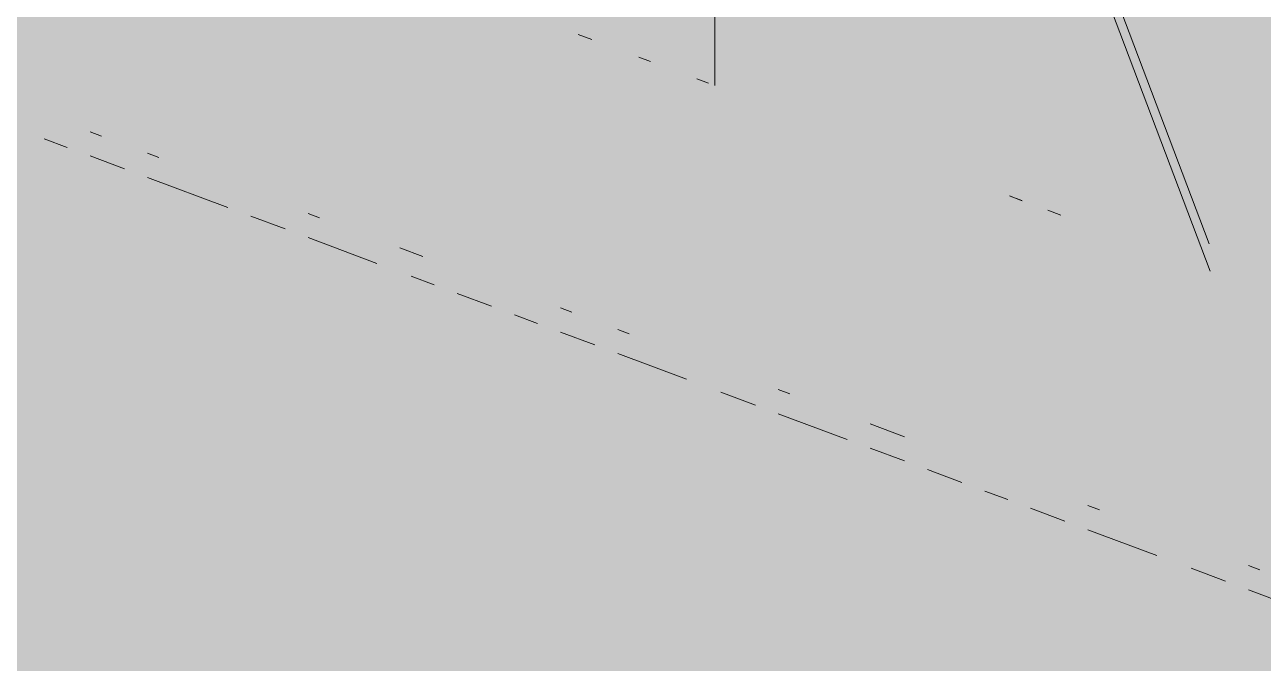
# Paper-space layout '03 3D Building and Roof' of a CAD drawing. Header units: millimetres. Extents: x 5 to 415, y 5 to 292.
# Drawn here: x 161.97 to 168.68, y 82.43 to 85.89 of the extents above; entities that cross this region are included whole.
import ezdxf

# ---------------------------------------------------------------- set-up
doc = ezdxf.new("R2010")
doc.units = ezdxf.units.MM
doc.layers.add('EXISTING', color=7, linetype='Continuous')
doc.layers.add('IMAGES', color=7, linetype='Continuous')

# ---------------------------------------------------------------- blocks, each defined once
blk = doc.blocks.new('SHEET_03')
at = {"layer": 'EXISTING', "color": 250, "lineweight": 9}
for p, q in [((165.7067, 88.9277), (165.7067, 85.561)), ((165.7067, 85.561), (165.7067, 87.2444)), ((168.3916, 84.5552), (167.6509, 86.516)), ((167.6954, 86.5327), (168.3866, 84.7026)), ((164.966, 85.8384), (165.0401, 85.8107)), ((165.3577, 85.6917), (165.2948, 85.7153)), ((165.6723, 85.5739), (165.6094, 85.5974)), ((162.1954, 85.2258), (162.071, 85.2724)), ((162.3197, 85.3104), (162.3819, 85.2871)), ((162.5063, 85.1094), (162.3197, 85.1793)), ((162.6306, 85.1939), (162.6928, 85.1706)), ((163.0659, 84.8997), (162.6306, 85.0628)), ((167.3037, 84.9627), (167.3732, 84.9367)), ((167.3708, 84.9376), (167.3079, 84.9612)), ((163.5011, 84.8678), (163.5633, 84.8445)), ((167.512, 84.8847), (167.5815, 84.8587)), ((163.3768, 84.7833), (163.1902, 84.8532)), ((163.8742, 84.5969), (163.5011, 84.7367)), ((163.9985, 84.6815), (164.1229, 84.6349)), ((164.1851, 84.4805), (164.0607, 84.5271)), ((164.496, 84.364), (164.3094, 84.4339)), ((164.869, 84.3554), (164.9312, 84.3321)), ((164.7447, 84.2709), (164.6203, 84.3174)), ((165.0556, 84.1544), (164.869, 84.2243)), ((165.1799, 84.2389), (165.2421, 84.2156)), ((165.553, 83.9681), (165.1799, 84.1078)), ((165.926, 83.8283), (165.7395, 83.8982)), ((166.0504, 83.9128), (166.1126, 83.8895)), ((166.4235, 83.642), (166.0504, 83.7817)), ((166.5478, 83.7265), (166.7344, 83.6566)), ((166.7344, 83.5255), (166.5478, 83.5954)), ((167.0452, 83.409), (166.8587, 83.4789)), ((167.294, 83.3159), (167.1696, 83.3625)), ((167.6048, 83.1994), (167.4183, 83.2693)), ((167.7292, 83.2839), (167.7914, 83.2606)), ((168.1023, 83.0131), (167.7292, 83.1528)), ((168.4753, 82.8733), (168.2888, 82.9432)), ((168.5997, 82.9578), (168.6619, 82.9346)), ((168.9728, 82.687), (168.5997, 82.8267))]:
    blk.add_line(p, q, dxfattribs=at)
at = {"layer": 'IMAGES', "color": 7}
for points in [[(165.9253, 85.7714), (166.0967, 85.7714), (165.9253, 88.5143), (166.0967, 88.5143)], [(165.5826, 85.6), (165.754, 85.6), (165.5826, 86.8), (165.754, 86.8)], [(165.754, 85.7714), (165.9253, 85.7714), (165.754, 86.8), (165.9253, 86.8)], [(165.4112, 85.7714), (165.5826, 85.7714), (165.4112, 86.4571), (165.5826, 86.4571)], [(168.153, 85.7714), (168.3244, 85.7714), (168.153, 86.2857), (168.3244, 86.2857)], [(161.8126, 85.7714), (161.984, 85.7714), (161.8126, 85.9429), (161.984, 85.9429)], [(161.984, 85.7714), (163.869, 85.7714), (161.984, 85.9429), (163.869, 85.9429)], [(163.869, 85.7714), (164.3831, 85.7714), (163.869, 85.9429), (164.3831, 85.9429)], [(164.3831, 85.7714), (164.7258, 85.7714), (164.3831, 85.9429), (164.7258, 85.9429)], [(164.7258, 85.7714), (165.0685, 85.7714), (164.7258, 85.9429), (165.0685, 85.9429)], [(165.0685, 85.7714), (165.2399, 85.7714), (165.0685, 85.9429), (165.2399, 85.9429)], [(165.2399, 85.7714), (165.4112, 85.7714), (165.2399, 85.9429), (165.4112, 85.9429)], [(166.0967, 85.7714), (167.639, 85.7714), (166.0967, 85.9429), (167.639, 85.9429)], [(167.639, 85.6), (167.8103, 85.6), (167.639, 85.9429), (167.8103, 85.9429)], [(167.8103, 85.7714), (168.153, 85.7714), (167.8103, 85.9429), (168.153, 85.9429)], [(168.3244, 85.6), (170.2094, 85.6), (168.3244, 85.9429), (170.2094, 85.9429)], [(161.6412, 85.6), (161.984, 85.6), (161.6412, 85.7714), (161.984, 85.7714)], [(161.984, 85.6), (162.3267, 85.6), (161.984, 85.7714), (162.3267, 85.7714)], [(162.3267, 85.6), (162.6694, 85.6), (162.3267, 85.7714), (162.6694, 85.7714)], [(162.6694, 85.6), (164.3831, 85.6), (162.6694, 85.7714), (164.3831, 85.7714)], [(164.3831, 85.6), (164.5544, 85.6), (164.3831, 85.7714), (164.5544, 85.7714)], [(164.5544, 85.6), (164.7258, 85.6), (164.5544, 85.7714), (164.7258, 85.7714)], [(164.7258, 85.6), (164.8971, 85.6), (164.7258, 85.7714), (164.8971, 85.7714)], [(164.8971, 85.6), (165.0685, 85.6), (164.8971, 85.7714), (165.0685, 85.7714)], [(165.0685, 85.6), (165.2399, 85.6), (165.0685, 85.7714), (165.2399, 85.7714)], [(165.2399, 85.6), (165.4112, 85.6), (165.2399, 85.7714), (165.4112, 85.7714)], [(165.4112, 85.6), (165.5826, 85.6), (165.4112, 85.7714), (165.5826, 85.7714)], [(165.754, 85.6), (165.9253, 85.6), (165.754, 85.7714), (165.9253, 85.7714)], [(165.9253, 85.6), (166.0967, 85.6), (165.9253, 85.7714), (166.0967, 85.7714)], [(166.0967, 85.6), (166.268, 85.6), (166.0967, 85.7714), (166.268, 85.7714)], [(166.268, 85.6), (167.639, 85.6), (166.268, 85.7714), (167.639, 85.7714)], [(167.8103, 85.6), (167.9817, 85.6), (167.8103, 85.7714), (167.9817, 85.7714)], [(167.9817, 85.6), (168.153, 85.6), (167.9817, 85.7714), (168.153, 85.7714)], [(168.153, 85.6), (168.3244, 85.6), (168.153, 85.7714), (168.3244, 85.7714)], [(161.8126, 85.4286), (161.984, 85.4286), (161.8126, 85.6), (161.984, 85.6)], [(161.984, 85.4286), (162.1553, 85.4286), (161.984, 85.6), (162.1553, 85.6)], [(162.1553, 85.4286), (162.4981, 85.4286), (162.1553, 85.6), (162.4981, 85.6)], [(162.4981, 85.4286), (162.8408, 85.4286), (162.4981, 85.6), (162.8408, 85.6)], [(162.8408, 85.4286), (163.0121, 85.4286), (162.8408, 85.6), (163.0121, 85.6)], [(163.0121, 85.4286), (163.1835, 85.4286), (163.0121, 85.6), (163.1835, 85.6)], [(163.1835, 85.4286), (164.7258, 85.4286), (163.1835, 85.6), (164.7258, 85.6)], [(164.7258, 85.4286), (165.0685, 85.4286), (164.7258, 85.6), (165.0685, 85.6)], [(165.0685, 85.4286), (165.2399, 85.4286), (165.0685, 85.6), (165.2399, 85.6)], [(165.2399, 85.4286), (165.4112, 85.4286), (165.2399, 85.6), (165.4112, 85.6)], [(165.4112, 85.4286), (165.5826, 85.4286), (165.4112, 85.6), (165.5826, 85.6)], [(165.5826, 85.4286), (165.754, 85.4286), (165.5826, 85.6), (165.754, 85.6)], [(165.754, 85.4286), (165.9253, 85.4286), (165.754, 85.6), (165.9253, 85.6)], [(165.9253, 85.4286), (166.268, 85.4286), (165.9253, 85.6), (166.268, 85.6)], [(166.268, 85.4286), (166.4394, 85.4286), (166.268, 85.6), (166.4394, 85.6)], [(166.4394, 85.4286), (167.8103, 85.4286), (166.4394, 85.6), (167.8103, 85.6)], [(167.8103, 85.2571), (167.9817, 85.2571), (167.8103, 85.6), (167.9817, 85.6)], [(167.9817, 85.4286), (168.153, 85.4286), (167.9817, 85.6), (168.153, 85.6)], [(168.153, 85.4286), (168.3244, 85.4286), (168.153, 85.6), (168.3244, 85.6)], [(168.3244, 85.4286), (168.4958, 85.4286), (168.3244, 85.6), (168.4958, 85.6)], [(168.4958, 85.2571), (170.2094, 85.2571), (168.4958, 85.6), (170.2094, 85.6)], [(161.8126, 85.2571), (161.984, 85.2571), (161.8126, 85.4286), (161.984, 85.4286)], [(161.984, 85.2571), (162.3267, 85.2571), (161.984, 85.4286), (162.3267, 85.4286)], [(162.3267, 85.2571), (162.4981, 85.2571), (162.3267, 85.4286), (162.4981, 85.4286)], [(162.4981, 85.2571), (162.6694, 85.2571), (162.4981, 85.4286), (162.6694, 85.4286)], [(162.6694, 85.2571), (162.8408, 85.2571), (162.6694, 85.4286), (162.8408, 85.4286)], [(162.8408, 85.2571), (163.0121, 85.2571), (162.8408, 85.4286), (163.0121, 85.4286)], [(163.0121, 85.2571), (163.1835, 85.2571), (163.0121, 85.4286), (163.1835, 85.4286)], [(163.1835, 85.2571), (163.5262, 85.2571), (163.1835, 85.4286), (163.5262, 85.4286)], [(163.5262, 85.2571), (165.2399, 85.2571), (163.5262, 85.4286), (165.2399, 85.4286)], [(165.2399, 85.2571), (165.4112, 85.2571), (165.2399, 85.4286), (165.4112, 85.4286)], [(165.4112, 85.2571), (165.5826, 85.2571), (165.4112, 85.4286), (165.5826, 85.4286)], [(165.5826, 85.2571), (165.754, 85.2571), (165.5826, 85.4286), (165.754, 85.4286)], [(165.754, 85.2571), (165.9253, 85.2571), (165.754, 85.4286), (165.9253, 85.4286)], [(165.9253, 85.2571), (166.0967, 85.2571), (165.9253, 85.4286), (166.0967, 85.4286)], [(166.0967, 85.2571), (166.4394, 85.2571), (166.0967, 85.4286), (166.4394, 85.4286)], [(166.4394, 85.2571), (166.6108, 85.2571), (166.4394, 85.4286), (166.6108, 85.4286)], [(166.6108, 85.2571), (166.7821, 85.2571), (166.6108, 85.4286), (166.7821, 85.4286)], [(166.7821, 85.2571), (166.9535, 85.2571), (166.7821, 85.4286), (166.9535, 85.4286)], [(166.9535, 85.2571), (167.8103, 85.2571), (166.9535, 85.4286), (167.8103, 85.4286)], [(167.9817, 85.2571), (168.3244, 85.2571), (167.9817, 85.4286), (168.3244, 85.4286)], [(168.3244, 85.2571), (168.4958, 85.2571), (168.3244, 85.4286), (168.4958, 85.4286)], [(161.6412, 85.0857), (161.984, 85.0857), (161.6412, 85.2571), (161.984, 85.2571)], [(161.984, 85.0857), (162.1553, 85.0857), (161.984, 85.2571), (162.1553, 85.2571)], [(162.1553, 85.0857), (162.6694, 85.0857), (162.1553, 85.2571), (162.6694, 85.2571)], [(162.6694, 85.0857), (163.0121, 85.0857), (162.6694, 85.2571), (163.0121, 85.2571)], [(163.0121, 85.0857), (163.6976, 85.0857), (163.0121, 85.2571), (163.6976, 85.2571)], [(163.6976, 85.0857), (164.0403, 85.0857), (163.6976, 85.2571), (164.0403, 85.2571)], [(164.0403, 85.0857), (165.754, 85.0857), (164.0403, 85.2571), (165.754, 85.2571)], [(165.754, 85.0857), (165.9253, 85.0857), (165.754, 85.2571), (165.9253, 85.2571)], [(165.9253, 85.0857), (166.0967, 85.0857), (165.9253, 85.2571), (166.0967, 85.2571)], [(166.0967, 85.0857), (166.268, 85.0857), (166.0967, 85.2571), (166.268, 85.2571)], [(166.268, 85.0857), (166.4394, 85.0857), (166.268, 85.2571), (166.4394, 85.2571)], [(166.4394, 85.0857), (166.6108, 85.0857), (166.4394, 85.2571), (166.6108, 85.2571)], [(166.6108, 85.0857), (166.7821, 85.0857), (166.6108, 85.2571), (166.7821, 85.2571)], [(166.7821, 85.0857), (166.9535, 85.0857), (166.7821, 85.2571), (166.9535, 85.2571)], [(166.9535, 85.0857), (167.1249, 85.0857), (166.9535, 85.2571), (167.1249, 85.2571)], [(167.1249, 85.0857), (167.2962, 85.0857), (167.1249, 85.2571), (167.2962, 85.2571)], [(167.2962, 85.0857), (167.639, 85.0857), (167.2962, 85.2571), (167.639, 85.2571)], [(167.639, 85.0857), (167.8103, 85.0857), (167.639, 85.2571), (167.8103, 85.2571)], [(167.8103, 85.0857), (167.9817, 85.0857), (167.8103, 85.2571), (167.9817, 85.2571)], [(167.9817, 85.0857), (168.153, 85.0857), (167.9817, 85.2571), (168.153, 85.2571)], [(168.153, 85.0857), (168.3244, 85.0857), (168.153, 85.2571), (168.3244, 85.2571)], [(168.3244, 84.9143), (168.4958, 84.9143), (168.3244, 85.2571), (168.4958, 85.2571)], [(168.4958, 84.9143), (168.6671, 84.9143), (168.4958, 85.2571), (168.6671, 85.2571)], [(168.6671, 84.7429), (170.2094, 84.7429), (168.6671, 85.2571), (170.2094, 85.2571)], [(161.6412, 84.9143), (161.984, 84.9143), (161.6412, 85.0857), (161.984, 85.0857)], [(161.984, 84.9143), (162.1553, 84.9143), (161.984, 85.0857), (162.1553, 85.0857)], [(162.1553, 84.9143), (162.3267, 84.9143), (162.1553, 85.0857), (162.3267, 85.0857)], [(162.3267, 84.9143), (162.6694, 84.9143), (162.3267, 85.0857), (162.6694, 85.0857)], [(162.6694, 84.9143), (162.8408, 84.9143), (162.6694, 85.0857), (162.8408, 85.0857)], [(162.8408, 84.9143), (163.0121, 84.9143), (162.8408, 85.0857), (163.0121, 85.0857)], [(163.0121, 84.9143), (163.1835, 84.9143), (163.0121, 85.0857), (163.1835, 85.0857)], [(163.1835, 84.9143), (163.6976, 84.9143), (163.1835, 85.0857), (163.6976, 85.0857)], [(163.6976, 84.9143), (163.869, 84.9143), (163.6976, 85.0857), (163.869, 85.0857)], [(163.869, 84.9143), (164.2117, 84.9143), (163.869, 85.0857), (164.2117, 85.0857)], [(164.2117, 84.9143), (164.3831, 84.9143), (164.2117, 85.0857), (164.3831, 85.0857)], [(164.3831, 84.9143), (166.0967, 84.9143), (164.3831, 85.0857), (166.0967, 85.0857)], [(166.0967, 84.9143), (166.4394, 84.9143), (166.0967, 85.0857), (166.4394, 85.0857)], [(166.4394, 84.9143), (166.6108, 84.9143), (166.4394, 85.0857), (166.6108, 85.0857)], [(166.6108, 84.9143), (166.7821, 84.9143), (166.6108, 85.0857), (166.7821, 85.0857)], [(166.7821, 84.9143), (167.1249, 84.9143), (166.7821, 85.0857), (167.1249, 85.0857)], [(167.1249, 84.9143), (167.2962, 84.9143), (167.1249, 85.0857), (167.2962, 85.0857)], [(167.2962, 84.9143), (167.4676, 84.9143), (167.2962, 85.0857), (167.4676, 85.0857)], [(167.4676, 84.9143), (167.639, 84.9143), (167.4676, 85.0857), (167.639, 85.0857)], [(167.639, 84.9143), (167.8103, 84.9143), (167.639, 85.0857), (167.8103, 85.0857)], [(167.8103, 84.9143), (167.9817, 84.9143), (167.8103, 85.0857), (167.9817, 85.0857)], [(167.9817, 84.7429), (168.153, 84.7429), (167.9817, 85.0857), (168.153, 85.0857)], [(168.153, 84.9143), (168.3244, 84.9143), (168.153, 85.0857), (168.3244, 85.0857)], [(160.6131, 84.7429), (162.1553, 84.7429), (160.6131, 84.9143), (162.1553, 84.9143)], [(162.1553, 84.7429), (162.3267, 84.7429), (162.1553, 84.9143), (162.3267, 84.9143)], [(162.3267, 84.7429), (162.4981, 84.7429), (162.3267, 84.9143), (162.4981, 84.9143)], [(162.4981, 84.7429), (162.8408, 84.7429), (162.4981, 84.9143), (162.8408, 84.9143)], [(162.8408, 84.7429), (163.1835, 84.7429), (162.8408, 84.9143), (163.1835, 84.9143)], [(163.1835, 84.7429), (163.3549, 84.7429), (163.1835, 84.9143), (163.3549, 84.9143)], [(163.3549, 84.7429), (163.5262, 84.7429), (163.3549, 84.9143), (163.5262, 84.9143)], [(163.5262, 84.7429), (163.6976, 84.7429), (163.5262, 84.9143), (163.6976, 84.9143)], [(163.6976, 84.7429), (163.869, 84.7429), (163.6976, 84.9143), (163.869, 84.9143)], [(163.869, 84.7429), (164.0403, 84.7429), (163.869, 84.9143), (164.0403, 84.9143)], [(164.0403, 84.7429), (164.2117, 84.7429), (164.0403, 84.9143), (164.2117, 84.9143)], [(164.2117, 84.7429), (164.5544, 84.7429), (164.2117, 84.9143), (164.5544, 84.9143)], [(164.5544, 84.7429), (164.8971, 84.7429), (164.5544, 84.9143), (164.8971, 84.9143)], [(164.8971, 84.7429), (166.6108, 84.7429), (164.8971, 84.9143), (166.6108, 84.9143)], [(166.6108, 84.7429), (166.7821, 84.7429), (166.6108, 84.9143), (166.7821, 84.9143)], [(166.7821, 84.7429), (166.9535, 84.7429), (166.7821, 84.9143), (166.9535, 84.9143)], [(166.9535, 84.7429), (167.1249, 84.7429), (166.9535, 84.9143), (167.1249, 84.9143)], [(167.1249, 84.7429), (167.2962, 84.7429), (167.1249, 84.9143), (167.2962, 84.9143)], [(167.2962, 84.7429), (167.4676, 84.7429), (167.2962, 84.9143), (167.4676, 84.9143)], [(167.4676, 84.7429), (167.639, 84.7429), (167.4676, 84.9143), (167.639, 84.9143)], [(167.639, 84.7429), (167.8103, 84.7429), (167.639, 84.9143), (167.8103, 84.9143)], [(167.8103, 84.7429), (167.9817, 84.7429), (167.8103, 84.9143), (167.9817, 84.9143)], [(168.153, 84.7429), (168.3244, 84.7429), (168.153, 84.9143), (168.3244, 84.9143)], [(168.3244, 84.7429), (168.4958, 84.7429), (168.3244, 84.9143), (168.4958, 84.9143)], [(168.4958, 84.7429), (168.6671, 84.7429), (168.4958, 84.9143), (168.6671, 84.9143)], [(160.2703, 84.5714), (162.6694, 84.5714), (160.2703, 84.7429), (162.6694, 84.7429)], [(162.6694, 84.5714), (162.8408, 84.5714), (162.6694, 84.7429), (162.8408, 84.7429)], [(162.8408, 84.5714), (163.1835, 84.5714), (162.8408, 84.7429), (163.1835, 84.7429)], [(163.1835, 84.5714), (163.5262, 84.5714), (163.1835, 84.7429), (163.5262, 84.7429)], [(163.5262, 84.5714), (163.6976, 84.5714), (163.5262, 84.7429), (163.6976, 84.7429)], [(163.6976, 84.5714), (163.869, 84.5714), (163.6976, 84.7429), (163.869, 84.7429)], [(163.869, 84.5714), (164.2117, 84.5714), (163.869, 84.7429), (164.2117, 84.7429)], [(164.2117, 84.5714), (164.3831, 84.5714), (164.2117, 84.7429), (164.3831, 84.7429)], [(164.3831, 84.5714), (164.7258, 84.5714), (164.3831, 84.7429), (164.7258, 84.7429)], [(164.7258, 84.5714), (165.2399, 84.5714), (164.7258, 84.7429), (165.2399, 84.7429)], [(165.2399, 84.5714), (165.4112, 84.5714), (165.2399, 84.7429), (165.4112, 84.7429)], [(165.4112, 84.5714), (167.1249, 84.5714), (165.4112, 84.7429), (167.1249, 84.7429)], [(167.1249, 84.5714), (167.2962, 84.5714), (167.1249, 84.7429), (167.2962, 84.7429)], [(167.2962, 84.5714), (167.4676, 84.5714), (167.2962, 84.7429), (167.4676, 84.7429)], [(167.4676, 84.5714), (167.639, 84.5714), (167.4676, 84.7429), (167.639, 84.7429)], [(167.639, 84.5714), (167.8103, 84.5714), (167.639, 84.7429), (167.8103, 84.7429)], [(167.8103, 84.5714), (167.9817, 84.5714), (167.8103, 84.7429), (167.9817, 84.7429)], [(167.9817, 84.5714), (168.153, 84.5714), (167.9817, 84.7429), (168.153, 84.7429)], [(168.153, 84.5714), (168.3244, 84.5714), (168.153, 84.7429), (168.3244, 84.7429)], [(168.3244, 84.5714), (168.4958, 84.5714), (168.3244, 84.7429), (168.4958, 84.7429)], [(168.4958, 84.5714), (168.6671, 84.5714), (168.4958, 84.7429), (168.6671, 84.7429)], [(168.6671, 84.5714), (168.8385, 84.5714), (168.6671, 84.7429), (168.8385, 84.7429)], [(159.7562, 84.4), (163.1835, 84.4), (159.7562, 84.5714), (163.1835, 84.5714)], [(163.1835, 84.4), (163.3549, 84.4), (163.1835, 84.5714), (163.3549, 84.5714)], [(163.3549, 84.4), (163.5262, 84.4), (163.3549, 84.5714), (163.5262, 84.5714)], [(163.5262, 84.4), (163.6976, 84.4), (163.5262, 84.5714), (163.6976, 84.5714)], [(163.6976, 84.4), (164.0403, 84.4), (163.6976, 84.5714), (164.0403, 84.5714)], [(164.0403, 84.4), (164.2117, 84.4), (164.0403, 84.5714), (164.2117, 84.5714)], [(164.2117, 84.4), (164.7258, 84.4), (164.2117, 84.5714), (164.7258, 84.5714)], [(164.7258, 84.4), (164.8971, 84.4), (164.7258, 84.5714), (164.8971, 84.5714)], [(164.8971, 84.4), (165.0685, 84.4), (164.8971, 84.5714), (165.0685, 84.5714)], [(165.0685, 84.4), (165.2399, 84.4), (165.0685, 84.5714), (165.2399, 84.5714)], [(165.2399, 84.4), (165.4112, 84.4), (165.2399, 84.5714), (165.4112, 84.5714)], [(165.4112, 84.4), (165.754, 84.4), (165.4112, 84.5714), (165.754, 84.5714)], [(165.754, 84.4), (165.9253, 84.4), (165.754, 84.5714), (165.9253, 84.5714)], [(165.9253, 84.4), (167.4676, 84.4), (165.9253, 84.5714), (167.4676, 84.5714)], [(167.4676, 84.4), (167.639, 84.4), (167.4676, 84.5714), (167.639, 84.5714)], [(167.639, 84.4), (167.8103, 84.4), (167.639, 84.5714), (167.8103, 84.5714)], [(167.8103, 84.4), (167.9817, 84.4), (167.8103, 84.5714), (167.9817, 84.5714)], [(167.9817, 84.4), (168.153, 84.4), (167.9817, 84.5714), (168.153, 84.5714)], [(168.153, 84.4), (168.3244, 84.4), (168.153, 84.5714), (168.3244, 84.5714)], [(168.3244, 84.4), (168.4958, 84.4), (168.3244, 84.5714), (168.4958, 84.5714)], [(168.4958, 84.4), (168.6671, 84.4), (168.4958, 84.5714), (168.6671, 84.5714)], [(168.6671, 84.2286), (168.8385, 84.2286), (168.6671, 84.5714), (168.8385, 84.5714)], [(159.0708, 84.2286), (163.6976, 84.2286), (159.0708, 84.4), (163.6976, 84.4)], [(163.6976, 84.2286), (164.0403, 84.2286), (163.6976, 84.4), (164.0403, 84.4)], [(164.0403, 84.2286), (164.2117, 84.2286), (164.0403, 84.4), (164.2117, 84.4)], [(164.2117, 84.2286), (164.3831, 84.2286), (164.2117, 84.4), (164.3831, 84.4)], [(164.3831, 84.2286), (164.8971, 84.2286), (164.3831, 84.4), (164.8971, 84.4)], [(164.8971, 84.2286), (165.2399, 84.2286), (164.8971, 84.4), (165.2399, 84.4)], [(165.2399, 84.2286), (165.5826, 84.2286), (165.2399, 84.4), (165.5826, 84.4)], [(165.5826, 84.2286), (166.0967, 84.2286), (165.5826, 84.4), (166.0967, 84.4)], [(166.0967, 84.2286), (166.268, 84.2286), (166.0967, 84.4), (166.268, 84.4)], [(166.268, 84.2286), (168.153, 84.2286), (166.268, 84.4), (168.153, 84.4)], [(168.153, 84.2286), (168.3244, 84.2286), (168.153, 84.4), (168.3244, 84.4)], [(168.3244, 84.2286), (168.4958, 84.2286), (168.3244, 84.4), (168.4958, 84.4)], [(168.4958, 84.2286), (168.6671, 84.2286), (168.4958, 84.4), (168.6671, 84.4)], [(158.7281, 84.0571), (164.0403, 84.0571), (158.7281, 84.2286), (164.0403, 84.2286)], [(164.0403, 84.0571), (164.3831, 84.0571), (164.0403, 84.2286), (164.3831, 84.2286)], [(164.3831, 84.0571), (164.5544, 84.0571), (164.3831, 84.2286), (164.5544, 84.2286)], [(164.5544, 84.0571), (164.8971, 84.0571), (164.5544, 84.2286), (164.8971, 84.2286)], [(164.8971, 84.0571), (165.0685, 84.0571), (164.8971, 84.2286), (165.0685, 84.2286)], [(165.0685, 84.0571), (165.4112, 84.0571), (165.0685, 84.2286), (165.4112, 84.2286)], [(165.4112, 84.0571), (165.5826, 84.0571), (165.4112, 84.2286), (165.5826, 84.2286)], [(165.5826, 84.0571), (165.9253, 84.0571), (165.5826, 84.2286), (165.9253, 84.2286)], [(165.9253, 84.0571), (166.268, 84.0571), (165.9253, 84.2286), (166.268, 84.2286)], [(166.268, 84.0571), (166.4394, 84.0571), (166.268, 84.2286), (166.4394, 84.2286)], [(166.4394, 84.0571), (166.6108, 84.0571), (166.4394, 84.2286), (166.6108, 84.2286)], [(166.6108, 84.0571), (168.3244, 84.0571), (166.6108, 84.2286), (168.3244, 84.2286)], [(168.3244, 84.0571), (168.6671, 84.0571), (168.3244, 84.2286), (168.6671, 84.2286)], [(168.6671, 84.0571), (168.8385, 84.0571), (168.6671, 84.2286), (168.8385, 84.2286)], [(158.3853, 83.8857), (164.5544, 83.8857), (158.3853, 84.0571), (164.5544, 84.0571)], [(164.5544, 83.8857), (164.7258, 83.8857), (164.5544, 84.0571), (164.7258, 84.0571)], [(164.7258, 83.8857), (165.0685, 83.8857), (164.7258, 84.0571), (165.0685, 84.0571)], [(165.0685, 83.8857), (165.2399, 83.8857), (165.0685, 84.0571), (165.2399, 84.0571)], [(165.2399, 83.8857), (165.5826, 83.8857), (165.2399, 84.0571), (165.5826, 84.0571)], [(165.5826, 83.8857), (165.754, 83.8857), (165.5826, 84.0571), (165.754, 84.0571)], [(165.754, 83.8857), (165.9253, 83.8857), (165.754, 84.0571), (165.9253, 84.0571)], [(165.9253, 83.8857), (166.268, 83.8857), (165.9253, 84.0571), (166.268, 84.0571)], [(166.268, 83.8857), (166.7821, 83.8857), (166.268, 84.0571), (166.7821, 84.0571)], [(166.7821, 83.8857), (166.9535, 83.8857), (166.7821, 84.0571), (166.9535, 84.0571)], [(166.9535, 83.8857), (167.1249, 83.8857), (166.9535, 84.0571), (167.1249, 84.0571)], [(167.1249, 83.8857), (168.8385, 83.8857), (167.1249, 84.0571), (168.8385, 84.0571)], [(157.6999, 83.7143), (165.0685, 83.7143), (157.6999, 83.8857), (165.0685, 83.8857)], [(165.0685, 83.7143), (165.4112, 83.7143), (165.0685, 83.8857), (165.4112, 83.8857)], [(165.4112, 83.7143), (165.754, 83.7143), (165.4112, 83.8857), (165.754, 83.8857)], [(165.754, 83.7143), (165.9253, 83.7143), (165.754, 83.8857), (165.9253, 83.8857)], [(165.9253, 83.7143), (166.0967, 83.7143), (165.9253, 83.8857), (166.0967, 83.8857)], [(166.0967, 83.7143), (166.268, 83.7143), (166.0967, 83.8857), (166.268, 83.8857)], [(166.268, 83.7143), (166.4394, 83.7143), (166.268, 83.8857), (166.4394, 83.8857)], [(166.4394, 83.7143), (166.6108, 83.7143), (166.4394, 83.8857), (166.6108, 83.8857)], [(166.6108, 83.7143), (166.7821, 83.7143), (166.6108, 83.8857), (166.7821, 83.8857)], [(166.7821, 83.7143), (166.9535, 83.7143), (166.7821, 83.8857), (166.9535, 83.8857)], [(166.9535, 83.7143), (167.4676, 83.7143), (166.9535, 83.8857), (167.4676, 83.8857)], [(167.4676, 83.7143), (167.8103, 83.7143), (167.4676, 83.8857), (167.8103, 83.8857)], [(167.8103, 83.7143), (169.5239, 83.7143), (167.8103, 83.8857), (169.5239, 83.8857)], [(157.5285, 83.5429), (165.4112, 83.5429), (157.5285, 83.7143), (165.4112, 83.7143)], [(165.4112, 83.5429), (165.754, 83.5429), (165.4112, 83.7143), (165.754, 83.7143)], [(165.754, 83.5429), (165.9253, 83.5429), (165.754, 83.7143), (165.9253, 83.7143)], [(165.9253, 83.5429), (166.0967, 83.5429), (165.9253, 83.7143), (166.0967, 83.7143)], [(166.0967, 83.5429), (166.268, 83.5429), (166.0967, 83.7143), (166.268, 83.7143)], [(166.268, 83.5429), (166.4394, 83.5429), (166.268, 83.7143), (166.4394, 83.7143)], [(166.4394, 83.5429), (166.6108, 83.5429), (166.4394, 83.7143), (166.6108, 83.7143)], [(166.6108, 83.5429), (166.7821, 83.5429), (166.6108, 83.7143), (166.7821, 83.7143)], [(166.7821, 83.5429), (166.9535, 83.5429), (166.7821, 83.7143), (166.9535, 83.7143)], [(166.9535, 83.5429), (167.2962, 83.5429), (166.9535, 83.7143), (167.2962, 83.7143)], [(167.2962, 83.5429), (167.4676, 83.5429), (167.2962, 83.7143), (167.4676, 83.7143)], [(167.4676, 83.5429), (167.8103, 83.5429), (167.4676, 83.7143), (167.8103, 83.7143)], [(167.8103, 83.5429), (167.9817, 83.5429), (167.8103, 83.7143), (167.9817, 83.7143)], [(167.9817, 83.5429), (168.153, 83.5429), (167.9817, 83.7143), (168.153, 83.7143)], [(168.153, 83.5429), (169.8667, 83.5429), (168.153, 83.7143), (169.8667, 83.7143)], [(156.8431, 83.3714), (166.0967, 83.3714), (156.8431, 83.5429), (166.0967, 83.5429)], [(166.0967, 83.3714), (166.268, 83.3714), (166.0967, 83.5429), (166.268, 83.5429)], [(166.268, 83.3714), (166.6108, 83.3714), (166.268, 83.5429), (166.6108, 83.5429)], [(166.6108, 83.3714), (167.1249, 83.3714), (166.6108, 83.5429), (167.1249, 83.5429)], [(167.1249, 83.3714), (167.2962, 83.3714), (167.1249, 83.5429), (167.2962, 83.5429)], [(167.2962, 83.3714), (167.4676, 83.3714), (167.2962, 83.5429), (167.4676, 83.5429)], [(167.4676, 83.3714), (167.639, 83.3714), (167.4676, 83.5429), (167.639, 83.5429)], [(167.639, 83.3714), (168.153, 83.3714), (167.639, 83.5429), (168.153, 83.5429)], [(168.153, 83.3714), (168.3244, 83.3714), (168.153, 83.5429), (168.3244, 83.5429)], [(168.3244, 83.3714), (168.6671, 83.3714), (168.3244, 83.5429), (168.6671, 83.5429)], [(168.6671, 83.3714), (168.8385, 83.3714), (168.6671, 83.5429), (168.8385, 83.5429)], [(156.5003, 83.2), (166.268, 83.2), (156.5003, 83.3714), (166.268, 83.3714)], [(166.268, 83.2), (166.6108, 83.2), (166.268, 83.3714), (166.6108, 83.3714)], [(166.6108, 83.2), (166.7821, 83.2), (166.6108, 83.3714), (166.7821, 83.3714)], [(166.7821, 83.2), (167.1249, 83.2), (166.7821, 83.3714), (167.1249, 83.3714)], [(167.1249, 83.2), (167.2962, 83.2), (167.1249, 83.3714), (167.2962, 83.3714)], [(167.2962, 83.2), (167.4676, 83.2), (167.2962, 83.3714), (167.4676, 83.3714)], [(167.4676, 83.0286), (167.8103, 83.0286), (167.4676, 83.3714), (167.8103, 83.3714)], [(167.8103, 83.2), (168.153, 83.2), (167.8103, 83.3714), (168.153, 83.3714)], [(168.153, 83.2), (168.8385, 83.2), (168.153, 83.3714), (168.8385, 83.3714)], [(156.1576, 83.0286), (166.7821, 83.0286), (156.1576, 83.2), (166.7821, 83.2)], [(166.7821, 83.0286), (167.1249, 83.0286), (166.7821, 83.2), (167.1249, 83.2)], [(167.1249, 83.0286), (167.4676, 83.0286), (167.1249, 83.2), (167.4676, 83.2)], [(167.8103, 83.0286), (167.9817, 83.0286), (167.8103, 83.2), (167.9817, 83.2)], [(167.9817, 83.0286), (168.153, 83.0286), (167.9817, 83.2), (168.153, 83.2)], [(168.153, 83.0286), (168.3244, 83.0286), (168.153, 83.2), (168.3244, 83.2)], [(168.3244, 83.0286), (168.6671, 83.0286), (168.3244, 83.2), (168.6671, 83.2)], [(168.6671, 83.0286), (168.8385, 83.0286), (168.6671, 83.2), (168.8385, 83.2)], [(155.4722, 82.8571), (167.4676, 82.8571), (155.4722, 83.0286), (167.4676, 83.0286)], [(167.4676, 82.8571), (167.639, 82.8571), (167.4676, 83.0286), (167.639, 83.0286)], [(167.639, 82.8571), (167.9817, 82.8571), (167.639, 83.0286), (167.9817, 83.0286)], [(167.9817, 82.8571), (168.153, 82.8571), (167.9817, 83.0286), (168.153, 83.0286)], [(168.153, 82.8571), (168.3244, 82.8571), (168.153, 83.0286), (168.3244, 83.0286)], [(168.3244, 82.8571), (168.4958, 82.8571), (168.3244, 83.0286), (168.4958, 83.0286)], [(168.4958, 82.8571), (168.6671, 82.8571), (168.4958, 83.0286), (168.6671, 83.0286)], [(168.6671, 82.8571), (168.8385, 82.8571), (168.6671, 83.0286), (168.8385, 83.0286)], [(155.1294, 82.6857), (167.639, 82.6857), (155.1294, 82.8571), (167.639, 82.8571)], [(167.639, 82.6857), (168.153, 82.6857), (167.639, 82.8571), (168.153, 82.8571)], [(168.153, 82.6857), (168.3244, 82.6857), (168.153, 82.8571), (168.3244, 82.8571)], [(168.3244, 82.6857), (168.6671, 82.6857), (168.3244, 82.8571), (168.6671, 82.8571)], [(168.6671, 82.6857), (168.8385, 82.6857), (168.6671, 82.8571), (168.8385, 82.8571)], [(154.6154, 82.5143), (168.3244, 82.5143), (154.6154, 82.6857), (168.3244, 82.6857)], [(168.3244, 82.5143), (168.4958, 82.5143), (168.3244, 82.6857), (168.4958, 82.6857)], [(168.4958, 82.5143), (168.6671, 82.5143), (168.4958, 82.6857), (168.6671, 82.6857)], [(168.6671, 82.5143), (168.8385, 82.5143), (168.6671, 82.6857), (168.8385, 82.6857)], [(154.9581, 82.3429), (168.6671, 82.3429), (154.9581, 82.5143), (168.6671, 82.5143)], [(168.6671, 82.3429), (168.8385, 82.3429), (168.6671, 82.5143), (168.8385, 82.5143)]]:
    blk.add_solid(points, dxfattribs=at)

psp = doc.layouts.new('03 3D Building and Roof')

# ---------------------------------------------------------------- block references
psp.add_blockref('SHEET_03', (0, 0))

doc.saveas('drawing.dxf')
